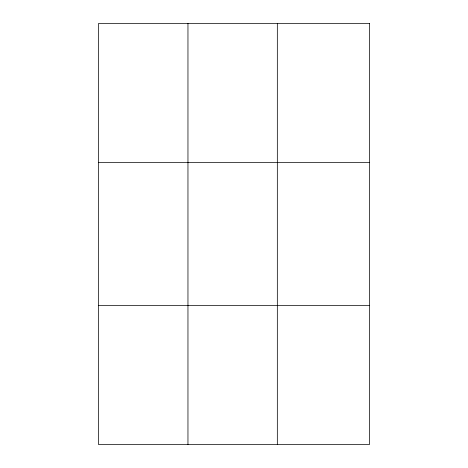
<?xml version="1.0" encoding="UTF-8"?>
<svg xmlns="http://www.w3.org/2000/svg" width="468" height="468" viewBox="0 0 468 468"><rect width="100%" height="100%" fill="white"/><g stroke="black" fill="none" stroke-linecap="round" stroke-linejoin="round"><path stroke-width="0.7" d="M187.96 23.4L187.96 444.6M277.331 23.4L277.331 444.6M98.596 162.396L369.404 162.396M98.596 305.604L369.404 305.604M369.404 23.4L369.404 444.6L98.596 444.6L98.596 23.4L369.404 23.4"/></g></svg>
